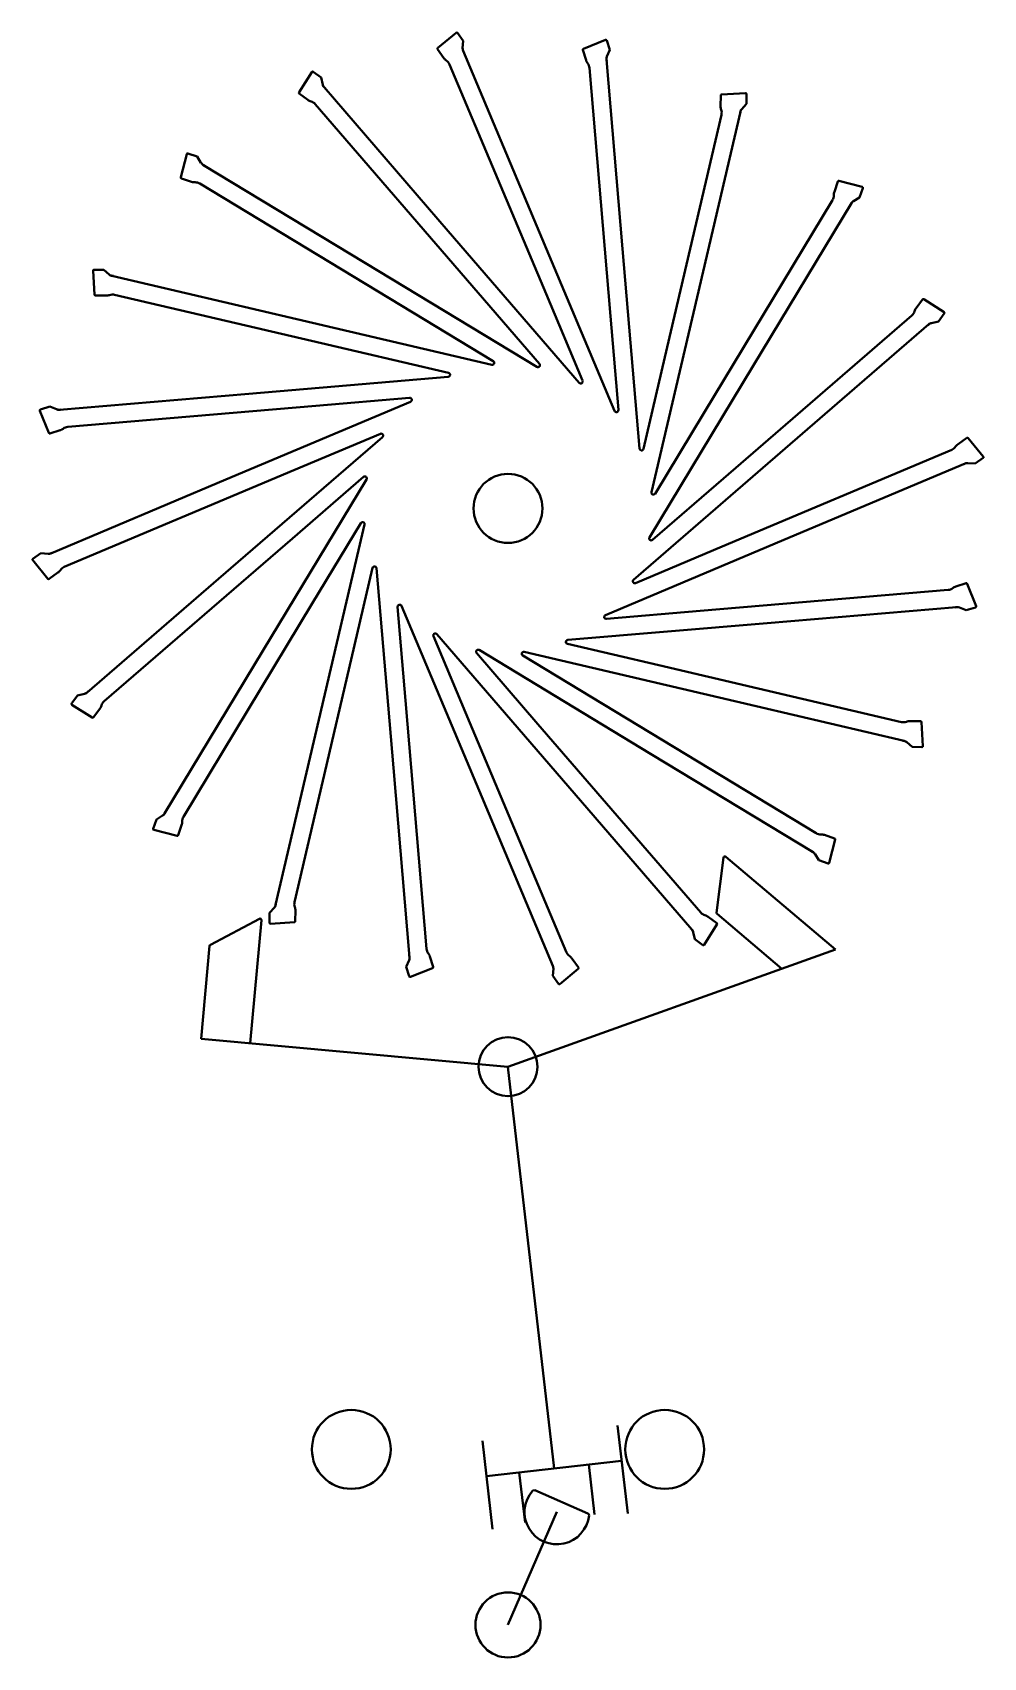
# Model space of a CAD drawing. Header units: millimetres. Extents: x -2.41 to 2.41, y -3 to 5.24.
import ezdxf

# ---------------------------------------------------------------- set-up
doc = ezdxf.new("R2010")
doc.units = ezdxf.units.MM
doc.layers.add('ModelSketch_Visible', color=7, linetype='Continuous', lineweight=40)

msp = doc.modelspace()

# ---------------------------------------------------------------- linework, layer by layer
at = {"layer": 'ModelSketch_Visible'}
for p, q in [((-0.3563, 5.1643), (-0.2629, 5.2413)), ((-0.3563, 5.1643), (-0.2629, 5.2413)), ((-0.2557, 5.2403), (-0.227, 5.1998)), ((-0.2557, 5.2403), (-0.227, 5.1998)), ((-0.227, 5.1998), (-0.23, 5.1631)), ((-0.227, 5.1998), (-0.23, 5.1631)), ((0.3825, 5.1602), (0.4951, 5.2045)), ((0.3825, 5.1602), (0.4951, 5.2045)), ((0.5017, 5.2013), (0.5164, 5.1539)), ((0.5017, 5.2013), (0.5164, 5.1539)), ((-0.3257, 5.1131), (-0.3572, 5.1576)), ((-0.3257, 5.1131), (-0.3572, 5.1576)), ((-0.2278, 5.149), (0.1463, 4.2608)), ((0.3958, 5.102), (0.3796, 5.1541)), ((0.3958, 5.102), (0.3796, 5.1541)), ((0.5164, 5.1539), (0.5022, 5.12)), ((0.5164, 5.1539), (0.5022, 5.12)), ((-1.0602, 4.94), (-0.9952, 5.042)), ((-1.0602, 4.94), (-0.9952, 5.042)), ((-0.988, 5.0433), (-0.9482, 5.0136)), ((-0.988, 5.0433), (-0.9482, 5.0136)), ((0.1933, 3.917), (-0.2969, 5.0809)), ((0.5197, 3.8041), (0.4132, 5.0625)), ((0.5, 5.1059), (0.5813, 4.1456)), ((-0.9482, 5.0136), (-0.9398, 4.9779)), ((-0.9482, 5.0136), (-0.9398, 4.9779)), ((-0.9333, 4.9651), (-0.303, 4.236)), ((-1.0153, 4.9007), (-1.059, 4.9333)), ((-1.0153, 4.9007), (-1.059, 4.9333)), ((-0.1521, 3.9235), (-0.978, 4.879)), ((1.0785, 4.8685), (1.0791, 4.923)), ((1.0785, 4.8685), (1.0791, 4.923)), ((1.0838, 4.9279), (1.2046, 4.9353)), ((1.0838, 4.9279), (1.2046, 4.9353)), ((1.2093, 4.8806), (1.1853, 4.8528)), ((1.2093, 4.8806), (1.1853, 4.8528)), ((1.2099, 4.9302), (1.2093, 4.8806)), ((1.2099, 4.9302), (1.2093, 4.8806)), ((0.7953, 3.5958), (1.0829, 4.8256)), ((1.1788, 4.84), (0.9594, 3.9016)), ((-1.6603, 4.5091), (-1.63, 4.6262)), ((-1.6603, 4.5091), (-1.63, 4.6262)), ((-1.6236, 4.6297), (-1.5766, 4.6138)), ((-1.6236, 4.6297), (-1.5766, 4.6138)), ((-1.5766, 4.6138), (-1.5575, 4.5823)), ((-1.5766, 4.6138), (-1.5575, 4.5823)), ((-1.5474, 4.5722), (-0.7227, 4.0735)), ((-1.6054, 4.4856), (-1.6571, 4.5031)), ((-1.6054, 4.4856), (-1.6571, 4.5031)), ((-0.4826, 3.823), (-1.5633, 4.4765)), ((1.6556, 4.4354), (1.6731, 4.4871)), ((1.6556, 4.4354), (1.6731, 4.4871)), ((1.6791, 4.4903), (1.7962, 4.46)), ((1.6791, 4.4903), (1.7962, 4.46)), ((1.7997, 4.4536), (1.7838, 4.4066)), ((1.7997, 4.4536), (1.7838, 4.4066)), ((0.993, 3.3126), (1.6465, 4.3933)), ((1.7422, 4.3774), (1.2435, 3.5527)), ((1.7838, 4.4066), (1.7523, 4.3875)), ((1.7838, 4.4066), (1.7523, 4.3875)), ((-0.303, 4.236), (0.3616, 3.467)), ((0.1463, 4.2608), (0.5407, 3.3241)), ((0.5813, 4.1456), (0.667, 3.1328)), ((-2.1002, 4.0399), (-2.0506, 4.0393)), ((-2.1002, 4.0399), (-2.0506, 4.0393)), ((-2.0506, 4.0393), (-2.0228, 4.0153)), ((-2.0506, 4.0393), (-2.0228, 4.0153)), ((-0.7227, 4.0735), (0.147, 3.5476)), ((-2.0979, 3.9138), (-2.1053, 4.0346)), ((-2.0979, 3.9138), (-2.1053, 4.0346)), ((-2.01, 4.0088), (-1.0716, 3.7894)), ((-2.0385, 3.9085), (-2.093, 3.9091)), ((-2.0385, 3.9085), (-2.093, 3.9091)), ((-0.7658, 3.6253), (-1.9956, 3.9129)), ((0.1598, 3.5627), (-0.1521, 3.9235)), ((0.3784, 3.4775), (0.1933, 3.917)), ((0.9594, 3.9016), (0.7279, 2.9119)), ((2.0707, 3.8453), (2.1033, 3.889)), ((2.0707, 3.8453), (2.1033, 3.889)), ((2.11, 3.8902), (2.212, 3.8252)), ((2.11, 3.8902), (2.212, 3.8252)), ((-1.0716, 3.7894), (-0.0819, 3.5579)), ((-0.0745, 3.5762), (-0.4826, 3.823)), ((0.5599, 3.3289), (0.5197, 3.8041)), ((1.0935, 2.9821), (2.049, 3.808)), ((2.2133, 3.818), (2.1836, 3.7782)), ((2.2133, 3.818), (2.1836, 3.7782)), ((2.1351, 3.7633), (1.406, 3.133)), ((2.1836, 3.7782), (2.1479, 3.7698)), ((2.1836, 3.7782), (2.1479, 3.7698)), ((-0.3014, 3.5167), (-0.7658, 3.6253)), ((0.6867, 3.1314), (0.7953, 3.5958)), ((1.2435, 3.5527), (0.7176, 2.683)), ((-1.3156, 3.4113), (-0.3028, 3.497)), ((-2.2759, 3.33), (-1.3156, 3.4113)), ((-0.4989, 3.3899), (-0.9741, 3.3497)), ((-2.3302, 3.2125), (-2.3745, 3.3251)), ((-2.3302, 3.2125), (-2.3745, 3.3251)), ((-2.3713, 3.3317), (-2.3239, 3.3464)), ((-2.3713, 3.3317), (-2.3239, 3.3464)), ((-2.3239, 3.3464), (-2.29, 3.3322)), ((-2.3239, 3.3464), (-2.29, 3.3322)), ((-0.9741, 3.3497), (-2.2325, 3.2432)), ((-1.4308, 2.9763), (-0.4941, 3.3707)), ((0.7462, 2.9045), (0.993, 3.3126)), ((-2.272, 3.2258), (-2.3241, 3.2096)), ((-2.272, 3.2258), (-2.3241, 3.2096)), ((-1.406, 2.527), (-0.637, 3.1916)), ((-0.6475, 3.2084), (-1.087, 3.0233)), ((1.406, 3.133), (0.637, 2.4684)), ((2.2831, 3.1557), (2.3276, 3.1872)), ((2.2831, 3.1557), (2.3276, 3.1872)), ((2.3343, 3.1863), (2.4113, 3.0929)), ((2.3343, 3.1863), (2.4113, 3.0929)), ((1.087, 2.6367), (2.2509, 3.1269)), ((2.319, 3.0578), (1.4308, 2.6837)), ((2.3698, 3.057), (2.3331, 3.06)), ((2.3698, 3.057), (2.3331, 3.06)), ((2.4103, 3.0857), (2.3698, 3.057)), ((2.4103, 3.0857), (2.3698, 3.057)), ((-2.319, 2.6022), (-1.4308, 2.9763)), ((-1.087, 3.0233), (-2.2509, 2.5331)), ((-1.2435, 2.1073), (-0.7176, 2.977)), ((-0.7327, 2.9898), (-1.0935, 2.6779)), ((0.7327, 2.6702), (1.0935, 2.9821)), ((-0.7462, 2.7555), (-0.993, 2.3474)), ((-0.9594, 1.7584), (-0.7279, 2.7481)), ((-1.0935, 2.6779), (-2.049, 1.852)), ((1.4308, 2.6837), (0.4941, 2.2893)), ((0.6475, 2.4516), (1.087, 2.6367)), ((-2.3343, 2.4737), (-2.4113, 2.5671)), ((-2.3343, 2.4737), (-2.4113, 2.5671)), ((-2.4103, 2.5743), (-2.3698, 2.603)), ((-2.4103, 2.5743), (-2.3698, 2.603)), ((-2.3698, 2.603), (-2.3331, 2.6)), ((-2.3698, 2.603), (-2.3331, 2.6)), ((-2.2831, 2.5043), (-2.3276, 2.4728)), ((-2.2831, 2.5043), (-2.3276, 2.4728)), ((-2.1351, 1.8967), (-1.406, 2.527)), ((-0.6867, 2.5286), (-0.7953, 2.0642)), ((-0.5813, 1.5144), (-0.667, 2.5272)), ((0.9741, 2.3103), (2.2325, 2.4168)), ((2.272, 2.4342), (2.3241, 2.4504)), ((2.272, 2.4342), (2.3241, 2.4504)), ((2.3302, 2.4475), (2.3745, 2.3349)), ((2.3302, 2.4475), (2.3745, 2.3349)), ((-0.993, 2.3474), (-1.6465, 1.2667)), ((-0.5599, 2.3311), (-0.5197, 1.8559)), ((-0.1463, 1.3992), (-0.5407, 2.3359)), ((0.4989, 2.2701), (0.9741, 2.3103)), ((2.2759, 2.33), (1.3156, 2.2487)), ((2.3239, 2.3136), (2.29, 2.3278)), ((2.3239, 2.3136), (2.29, 2.3278)), ((2.3713, 2.3283), (2.3239, 2.3136)), ((2.3713, 2.3283), (2.3239, 2.3136)), ((1.3156, 2.2487), (0.3028, 2.163)), ((-0.3784, 2.1825), (-0.1933, 1.743)), ((0.303, 1.424), (-0.3616, 2.193)), ((0.3014, 2.1433), (0.7658, 2.0347)), ((-1.7422, 1.2826), (-1.2435, 2.1073)), ((-0.7953, 2.0642), (-1.0829, 0.8344)), ((-0.1598, 2.0973), (0.1521, 1.7365)), ((0.7227, 1.5865), (-0.147, 2.1124)), ((0.0745, 2.0838), (0.4826, 1.837)), ((1.0716, 1.8706), (0.0819, 2.1021)), ((0.7658, 2.0347), (1.9956, 1.7471)), ((-2.2133, 1.842), (-2.1836, 1.8818)), ((-2.2133, 1.842), (-2.1836, 1.8818)), ((-2.11, 1.7698), (-2.212, 1.8348)), ((-2.11, 1.7698), (-2.212, 1.8348)), ((-2.1836, 1.8818), (-2.1479, 1.8902)), ((-2.1836, 1.8818), (-2.1479, 1.8902)), ((-2.0707, 1.8147), (-2.1033, 1.771)), ((-2.0707, 1.8147), (-2.1033, 1.771)), ((-0.5197, 1.8559), (-0.4132, 0.5975)), ((0.4826, 1.837), (1.5633, 1.1835)), ((2.01, 1.6512), (1.0716, 1.8706)), ((-1.1788, 0.82), (-0.9594, 1.7584)), ((-0.1933, 1.743), (0.2969, 0.5791)), ((0.1521, 1.7365), (0.978, 0.781)), ((2.0385, 1.7515), (2.093, 1.7509)), ((2.0385, 1.7515), (2.093, 1.7509)), ((2.0979, 1.7462), (2.1053, 1.6254)), ((2.0979, 1.7462), (2.1053, 1.6254)), ((1.5474, 1.0878), (0.7227, 1.5865)), ((2.0506, 1.6207), (2.0228, 1.6447)), ((2.0506, 1.6207), (2.0228, 1.6447)), ((2.1002, 1.6201), (2.0506, 1.6207)), ((2.1002, 1.6201), (2.0506, 1.6207)), ((-0.5, 0.5541), (-0.5813, 1.5144)), ((0.9333, 0.6949), (0.303, 1.424)), ((0.2278, 0.511), (-0.1463, 1.3992)), ((-1.7997, 1.2064), (-1.7838, 1.2534)), ((-1.7997, 1.2064), (-1.7838, 1.2534)), ((-1.7838, 1.2534), (-1.7523, 1.2725)), ((-1.7838, 1.2534), (-1.7523, 1.2725)), ((-1.6791, 1.1697), (-1.7962, 1.2)), ((-1.6791, 1.1697), (-1.7962, 1.2)), ((-1.6556, 1.2246), (-1.6731, 1.1729)), ((-1.6556, 1.2246), (-1.6731, 1.1729)), ((1.6054, 1.1744), (1.6571, 1.1569)), ((1.6054, 1.1744), (1.6571, 1.1569)), ((1.5766, 1.0462), (1.5575, 1.0777)), ((1.5766, 1.0462), (1.5575, 1.0777)), ((1.6603, 1.1509), (1.63, 1.0338)), ((1.6603, 1.1509), (1.63, 1.0338)), ((1.0936, 1.0596), (1.0582, 0.7804)), ((1.105, 1.0641), (1.6609, 0.5941)), ((1.6236, 1.0303), (1.5766, 1.0462)), ((1.6236, 1.0303), (1.5766, 1.0462)), ((-1.261, 0.7496), (-1.5099, 0.6184)), ((-1.2507, 0.7428), (-1.3076, 0.1192)), ((-1.2099, 0.7298), (-1.2093, 0.7794)), ((-1.2099, 0.7298), (-1.2093, 0.7794)), ((-1.2093, 0.7794), (-1.1853, 0.8072)), ((-1.2093, 0.7794), (-1.1853, 0.8072)), ((-1.0785, 0.7915), (-1.0791, 0.737)), ((-1.0785, 0.7915), (-1.0791, 0.737)), ((1.0153, 0.7593), (1.059, 0.7267)), ((1.0153, 0.7593), (1.059, 0.7267)), ((1.3888, 0.4968), (1.0607, 0.7742)), ((-1.0838, 0.7321), (-1.2046, 0.7247)), ((-1.0838, 0.7321), (-1.2046, 0.7247)), ((0.9482, 0.6464), (0.9398, 0.6821)), ((0.9482, 0.6464), (0.9398, 0.6821)), ((1.0602, 0.72), (0.9952, 0.618)), ((1.0602, 0.72), (0.9952, 0.618)), ((-1.5565, 0.1419), (-1.5136, 0.6129)), ((0, 0), (1.6609, 0.5941)), ((0.988, 0.6167), (0.9482, 0.6464)), ((0.988, 0.6167), (0.9482, 0.6464)), ((-0.5164, 0.5061), (-0.5022, 0.54)), ((-0.5164, 0.5061), (-0.5022, 0.54)), ((-0.5017, 0.4587), (-0.5164, 0.5061)), ((-0.5017, 0.4587), (-0.5164, 0.5061)), ((-0.3825, 0.4998), (-0.4951, 0.4555)), ((-0.3825, 0.4998), (-0.4951, 0.4555)), ((-0.3958, 0.558), (-0.3796, 0.5059)), ((-0.3958, 0.558), (-0.3796, 0.5059)), ((0.227, 0.4602), (0.23, 0.4969)), ((0.227, 0.4602), (0.23, 0.4969)), ((0.3563, 0.4957), (0.2629, 0.4187)), ((0.3563, 0.4957), (0.2629, 0.4187)), ((0.3257, 0.5469), (0.3572, 0.5024)), ((0.3257, 0.5469), (0.3572, 0.5024)), ((0.2557, 0.4197), (0.227, 0.4602)), ((0.2557, 0.4197), (0.227, 0.4602)), ((0, 0), (-1.5565, 0.1419)), ((0, 0), (0.2336, -2.0367)), ((0.5558, -1.8185), (0.6071, -2.2656)), ((-0.1297, -1.8971), (-0.0784, -2.3442)), ((-0.1092, -2.076), (0.5763, -1.9973)), ((0.0572, -2.0569), (0.0863, -2.3102)), ((0.4099, -2.0164), (0.4389, -2.2698)), ((0.405, -2.2644), (0.1353, -2.1476)), ((0.2479, -2.2574), (0, -2.83))]:
    msp.add_line(p, q, dxfattribs=at)
for centre, radius in [((0, 2.83), 0.175), ((0, 0), 0.15), ((-0.795, -1.94), 0.2), ((0.795, -1.94), 0.2), ((0, -2.83), 0.165)]:
    msp.add_circle(centre, radius, dxfattribs=at)
for centre, radius, start, end in [((-0.2597, 5.2374), 0.005, 35.27541, 129.47762), ((-0.2597, 5.2374), 0.005, 35.27541, 129.47762), ((0.4969, 5.1998), 0.005, 17.27541, 111.47762), ((0.4969, 5.1998), 0.005, 17.27541, 111.47762), ((-0.3531, 5.1605), 0.005, 129.47762, 215.27474), ((-0.3531, 5.1605), 0.005, 129.47762, 215.27474), ((-0.2849, 5.1419), 0.05, 215.27474, 235.77282), ((-0.2001, 5.1607), 0.03, 175.27439, 220.27508), ((-0.2001, 5.1607), 0.03, 175.27439, 202.83758), ((0.3843, 5.1555), 0.005, 111.47762, 197.27474), ((0.3843, 5.1555), 0.005, 111.47762, 197.27474), ((0.5299, 5.1084), 0.03, 157.27439, 184.83758), ((0.5299, 5.1084), 0.03, 157.27439, 202.27508), ((-0.991, 5.0393), 0.005, 53.27541, 147.47762), ((-0.991, 5.0393), 0.005, 53.27541, 147.47762), ((-0.3382, 5.0636), 0.0448, 22.83758, 55.77282), ((0.4435, 5.1168), 0.05, 197.27474, 217.77282), ((0.3686, 5.0588), 0.0448, 4.83758, 37.77282), ((-0.9106, 4.9848), 0.03, 193.27439, 238.27508), ((-0.9106, 4.9848), 0.03, 193.27439, 220.83758), ((-1.056, 4.9373), 0.005, 147.47762, 233.27474), ((-1.056, 4.9373), 0.005, 147.47762, 233.27474), ((-0.9854, 4.9407), 0.05, 233.27474, 253.77282), ((-1.0118, 4.8497), 0.0448, 40.83758, 73.77282), ((1.1285, 4.8678), 0.05, 179.27474, 199.77282), ((1.0841, 4.923), 0.005, 93.47762, 179.27474), ((1.0841, 4.923), 0.005, 93.47762, 179.27474), ((1.2049, 4.9303), 0.005, 359.27541, 93.47762), ((1.2049, 4.9303), 0.005, 359.27541, 93.47762), ((1.0393, 4.8358), 0.0448, 346.83758, 19.77282), ((1.208, 4.8332), 0.03, 139.27439, 184.27508), ((1.208, 4.8332), 0.03, 139.27439, 166.83758), ((-1.6252, 4.625), 0.005, 71.27541, 165.47762), ((-1.6252, 4.625), 0.005, 71.27541, 165.47762), ((-1.5318, 4.5979), 0.03, 211.27439, 238.83758), ((-1.5318, 4.5979), 0.03, 211.27439, 256.27508), ((-1.6555, 4.5078), 0.005, 165.47762, 251.27474), ((-1.6555, 4.5078), 0.005, 165.47762, 251.27474), ((-1.5894, 4.5329), 0.05, 251.27474, 271.77282), ((-1.5865, 4.4382), 0.0448, 58.83758, 91.77282), ((1.6778, 4.4855), 0.005, 75.47762, 161.27474), ((1.6778, 4.4855), 0.005, 75.47762, 161.27474), ((1.795, 4.4552), 0.005, 341.27541, 75.47762), ((1.795, 4.4552), 0.005, 341.27541, 75.47762), ((1.6082, 4.4165), 0.0448, 328.83758, 1.77282), ((1.7029, 4.4194), 0.05, 161.27474, 181.77282), ((1.7679, 4.3618), 0.03, 121.27439, 166.27508), ((1.7679, 4.3618), 0.03, 121.27439, 148.83758), ((-2.1003, 4.0349), 0.005, 89.27541, 183.47762), ((-2.1003, 4.0349), 0.005, 89.27541, 183.47762), ((-2.0032, 4.038), 0.03, 229.27439, 256.83758), ((-2.0032, 4.038), 0.03, 229.27439, 274.27508), ((-2.093, 3.9141), 0.005, 183.47762, 269.27474), ((-2.093, 3.9141), 0.005, 183.47762, 269.27474), ((-2.0378, 3.9585), 0.05, 269.27474, 289.77282), ((-2.0058, 3.8693), 0.0448, 76.83758, 109.77282), ((2.1073, 3.886), 0.005, 57.47762, 143.27474), ((2.1073, 3.886), 0.005, 57.47762, 143.27474), ((2.0197, 3.8418), 0.0448, 310.83758, 343.77282), ((2.1107, 3.8154), 0.05, 143.27474, 163.77282), ((2.2093, 3.821), 0.005, 323.27541, 57.47762), ((2.2093, 3.821), 0.005, 323.27541, 57.47762), ((2.1548, 3.7406), 0.03, 103.27439, 148.27508), ((2.1548, 3.7406), 0.03, 103.27439, 130.83758), ((-0.0796, 3.5676), 0.01, 256.83758, 58.83758), ((0.1522, 3.5562), 0.01, 238.83758, 40.83758), ((-0.3037, 3.5069), 0.01, 274.83758, 76.83758), ((0.3692, 3.4736), 0.01, 220.83758, 22.83758), ((-0.498, 3.38), 0.01, 292.83758, 94.83758), ((-2.3698, 3.3269), 0.005, 107.27541, 201.47762), ((-2.3698, 3.3269), 0.005, 107.27541, 201.47762), ((-2.2784, 3.3599), 0.03, 247.27439, 274.83758), ((-2.2784, 3.3599), 0.03, 247.27439, 292.27508), ((0.55, 3.328), 0.01, 202.83758, 4.83758), ((-2.2868, 3.2735), 0.05, 287.27474, 307.77282), ((-2.2288, 3.1986), 0.0448, 94.83758, 127.77282), ((-2.3255, 3.2143), 0.005, 201.47762, 287.27474), ((-2.3255, 3.2143), 0.005, 201.47762, 287.27474), ((-0.6436, 3.1992), 0.01, 310.83758, 112.83758), ((0.6769, 3.1337), 0.01, 184.83758, 346.83758), ((2.2336, 3.1682), 0.0448, 292.83758, 325.77282), ((2.3119, 3.1149), 0.05, 125.27474, 145.77282), ((2.3305, 3.1831), 0.005, 39.47762, 125.27474), ((2.3305, 3.1831), 0.005, 39.47762, 125.27474), ((2.3307, 3.0301), 0.03, 85.27439, 130.27508), ((2.3307, 3.0301), 0.03, 85.27439, 112.83758), ((2.4074, 3.0897), 0.005, 305.27541, 39.47762), ((2.4074, 3.0897), 0.005, 305.27541, 39.47762), ((-0.7262, 2.9822), 0.01, 328.83758, 130.83758), ((0.7376, 2.9096), 0.01, 166.83758, 328.83758), ((-0.7376, 2.7504), 0.01, 346.83758, 148.83758), ((0.7262, 2.6778), 0.01, 148.83758, 310.83758), ((-2.4074, 2.5703), 0.005, 125.27541, 219.47762), ((-2.4074, 2.5703), 0.005, 125.27541, 219.47762), ((-2.3307, 2.6299), 0.03, 265.27439, 310.27508), ((-2.3307, 2.6299), 0.03, 265.27439, 292.83758), ((-2.3305, 2.4769), 0.005, 219.47762, 305.27474), ((-2.3305, 2.4769), 0.005, 219.47762, 305.27474), ((-2.3119, 2.5451), 0.05, 305.27474, 325.77282), ((-2.2336, 2.4918), 0.0448, 112.83758, 145.77282), ((-0.6769, 2.5263), 0.01, 4.83758, 166.83758), ((0.6436, 2.4608), 0.01, 130.83758, 292.83758), ((2.2288, 2.4614), 0.0448, 274.83758, 307.77282), ((2.2868, 2.3865), 0.05, 107.27474, 127.77282), ((2.3255, 2.4457), 0.005, 21.47762, 107.27474), ((2.3255, 2.4457), 0.005, 21.47762, 107.27474), ((-0.55, 2.332), 0.01, 22.83758, 184.83758), ((2.2784, 2.3001), 0.03, 67.27439, 112.27508), ((2.2784, 2.3001), 0.03, 67.27439, 94.83758), ((2.3698, 2.3331), 0.005, 287.27541, 21.47762), ((2.3698, 2.3331), 0.005, 287.27541, 21.47762), ((0.498, 2.28), 0.01, 112.83758, 274.83758), ((-0.3692, 2.1864), 0.01, 40.83758, 202.83758), ((0.3037, 2.1531), 0.01, 94.83758, 256.83758), ((-0.1522, 2.1038), 0.01, 58.83758, 220.83758), ((0.0796, 2.0924), 0.01, 76.83758, 238.83758), ((-2.1548, 1.9194), 0.03, 283.27439, 328.27508), ((-2.1548, 1.9194), 0.03, 283.27439, 310.83758), ((-2.2093, 1.839), 0.005, 143.27541, 237.47762), ((-2.2093, 1.839), 0.005, 143.27541, 237.47762), ((-2.1107, 1.8446), 0.05, 323.27474, 343.77282), ((-2.0197, 1.8182), 0.0448, 130.83758, 163.77282), ((-2.1073, 1.774), 0.005, 237.47762, 323.27474), ((-2.1073, 1.774), 0.005, 237.47762, 323.27474), ((2.0058, 1.7907), 0.0448, 256.83758, 289.77282), ((2.0378, 1.7015), 0.05, 89.27474, 109.77282), ((2.093, 1.7459), 0.005, 3.47762, 89.27474), ((2.093, 1.7459), 0.005, 3.47762, 89.27474), ((2.0032, 1.622), 0.03, 49.27439, 94.27508), ((2.0032, 1.622), 0.03, 49.27439, 76.83758), ((2.1003, 1.6251), 0.005, 269.27541, 3.47762), ((2.1003, 1.6251), 0.005, 269.27541, 3.47762), ((-1.7679, 1.2982), 0.03, 301.27439, 346.27508), ((-1.7679, 1.2982), 0.03, 301.27439, 328.83758), ((-1.7029, 1.2406), 0.05, 341.27474, 1.77282), ((-1.6082, 1.2435), 0.0448, 148.83758, 181.77282), ((-1.795, 1.2048), 0.005, 161.27541, 255.47762), ((-1.795, 1.2048), 0.005, 161.27541, 255.47762), ((-1.6778, 1.1745), 0.005, 255.47762, 341.27474), ((-1.6778, 1.1745), 0.005, 255.47762, 341.27474), ((1.5865, 1.2218), 0.0448, 238.83758, 271.77282), ((1.5894, 1.1271), 0.05, 71.27474, 91.77282), ((1.6555, 1.1522), 0.005, 345.47762, 71.27474), ((1.6555, 1.1522), 0.005, 345.47762, 71.27474), ((1.5318, 1.0621), 0.03, 31.27439, 76.27508), ((1.5318, 1.0621), 0.03, 31.27439, 58.83758), ((1.1005, 1.0587), 0.007, 49.78783, 172.79737), ((1.6252, 1.035), 0.005, 251.27541, 345.47762), ((1.6252, 1.035), 0.005, 251.27541, 345.47762), ((-1.208, 0.8268), 0.03, 319.27439, 4.27508), ((-1.0393, 0.8242), 0.0448, 166.83758, 199.77282), ((-1.2577, 0.7434), 0.007, 354.78714, 117.79139), ((-1.208, 0.8268), 0.03, 319.27439, 346.83758), ((-1.1285, 0.7922), 0.05, 359.27474, 19.77282), ((1.0118, 0.8103), 0.0448, 220.83758, 253.77282), ((0.9854, 0.7193), 0.05, 53.27474, 73.77282), ((1.0652, 0.7796), 0.007, 172.78942, 229.78783), ((-1.2049, 0.7297), 0.005, 179.27541, 273.47762), ((-1.2049, 0.7297), 0.005, 179.27541, 273.47762), ((-1.0841, 0.737), 0.005, 273.47762, 359.27474), ((-1.0841, 0.737), 0.005, 273.47762, 359.27474), ((0.9106, 0.6752), 0.03, 13.27439, 58.27508), ((0.9106, 0.6752), 0.03, 13.27439, 40.83758), ((1.056, 0.7227), 0.005, 327.47762, 53.27474), ((1.056, 0.7227), 0.005, 327.47762, 53.27474), ((-1.5066, 0.6122), 0.007, 117.79139, 174.79515), ((-0.3686, 0.6012), 0.0448, 184.83758, 217.77282), ((0.3382, 0.5964), 0.0448, 202.83758, 235.77282), ((0.991, 0.6207), 0.005, 233.27541, 327.47762), ((0.991, 0.6207), 0.005, 233.27541, 327.47762), ((-0.5299, 0.5516), 0.03, 337.27439, 22.27508), ((-0.5299, 0.5516), 0.03, 337.27439, 4.83758), ((-0.4435, 0.5432), 0.05, 17.27474, 37.77282), ((-0.3843, 0.5045), 0.005, 291.47762, 17.27474), ((-0.3843, 0.5045), 0.005, 291.47762, 17.27474), ((0.2001, 0.4993), 0.03, 355.27439, 40.27508), ((0.2001, 0.4993), 0.03, 355.27439, 22.83758), ((0.2849, 0.5181), 0.05, 35.27474, 55.77282), ((0.3531, 0.4995), 0.005, 309.47762, 35.27474), ((0.3531, 0.4995), 0.005, 309.47762, 35.27474), ((-0.4969, 0.4602), 0.005, 197.27541, 291.47762), ((-0.4969, 0.4602), 0.005, 197.27541, 291.47762), ((0.2597, 0.4226), 0.005, 215.27541, 309.47762), ((0.2597, 0.4226), 0.005, 215.27541, 309.47762), ((0.2479, -2.2574), 0.164, 139.21236, 353.97155), ((0.1313, -2.1568), 0.01, 66.59196, 139.21332), ((0.401, -2.2735), 0.01, 353.97059, 66.59196)]:
    msp.add_arc(centre, radius, start, end, dxfattribs=at)

doc.saveas('drawing.dxf')
